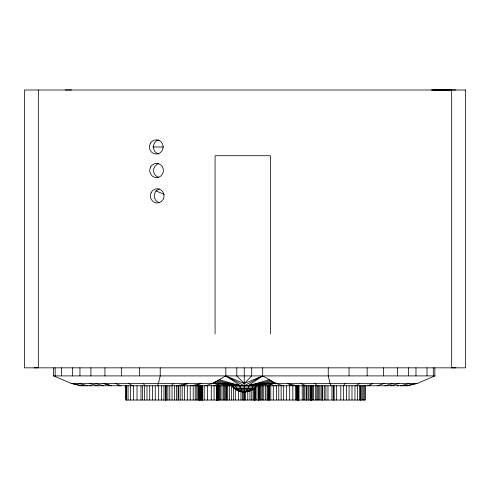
<?xml version="1.0" encoding="UTF-8"?>
<svg xmlns="http://www.w3.org/2000/svg" width="490" height="490" viewBox="0 0 490 490"><rect width="100%" height="100%" fill="white"/><g stroke="black" fill="none" stroke-linecap="round" stroke-linejoin="round"><path stroke-width="0.73" d="M157.37 385.777L158.368 383.523L160.224 375.904L160.224 367.837M262.664 367.837L262.664 375.904L247.928 385.777L274.976 383.523L275.239 383.051L273.757 383.076M253.183 385.942C249.073 394.818 236.603 392.839 231.592 385.942L256.889 385.942C253.226 390.505 247.101 392.784 241.35 391.761M343.319 385.777L345.279 383.523M255.835 385.936C251.26 393.017 239.181 394.566 235.298 385.942M171.243 385.777L173.54 383.523M355.942 385.777L359.764 383.523M283.036 385.777L276.078 383.523L262.664 375.904L244.241 383.523L225.817 375.904L212.403 383.523L205.439 385.777M225.817 367.837L225.817 375.904L244.241 385.777L262.664 375.904M53.612 367.837L53.612 375.904L71.387 383.523L80.611 385.777L407.87 385.777L417.094 383.523L434.863 375.904L434.863 367.837M195.663 385.777L201.176 383.523L191.406 385.777M367.396 385.777L372.915 383.523M181.784 385.777L188.025 383.523L176.369 385.777M158.834 139.956C151.673 141.175 151.655 152.751 158.846 153.872M377.178 385.777L384.142 383.523M213.101 385.777L219.722 383.933M384.84 385.777L392.931 383.523M369.264 385.777L370.654 385.403M385.41 385.777L386.861 385.403M390.322 385.777L399.087 383.523M397.304 385.777L398.688 385.428M400.489 385.777L409.548 383.523M404.82 385.777L406.228 385.428M406.418 385.777L415.612 383.523M232.64 385.936C235.316 389.709 239.72 391.835 244.241 392.018L247.125 391.761M239.432 385.936L242.078 390.989L244.241 392.018C247.107 391.577 248.154 388.301 249.03 385.942L247.83 385.336M254.622 387.327L255.823 387.051M267.889 379.977L269.371 379.713L247.928 385.777L275.239 383.051M254.316 385.777L262.236 384.399M251.364 385.777L261.219 384.38M255.241 386.616L256.38 386.469M269.543 380.859L271.043 380.669L247.928 385.777L255.37 384.913M258.346 384.564L259.835 384.393M271.209 381.735L272.722 381.618L247.928 385.777L274.4 382.574L272.875 382.623M432.737 89.989L455.89 89.989M34.11 367.837L38.336 367.788L38.336 89.989M71.534 89.976L65.176 89.976M233.595 388.037L254.88 388.037M235.941 389.734L252.534 389.734M238.557 390.989L249.918 390.989M436.633 89.995L451.664 89.989L451.664 367.837L455.89 367.837M152.819 146.982L163.525 146.982M53.612 375.904L434.863 375.904M71.387 383.523L218.381 383.523M270.064 383.523L417.094 383.523M234.324 388.564L254.151 388.564L253.465 388.46M243.12 391.761L245.306 391.761L245.288 400.024M270.554 383.511L274.976 383.523M431.427 89.989L451.664 90.252M225.817 375.904L240.553 385.777L213.456 383.523L213.242 383.051L214.767 383.07M215.606 382.623L214.075 382.574L240.553 385.777L219.11 379.713L220.586 379.977M217.272 381.735L215.753 381.618L240.553 385.777L213.242 383.051M233.105 384.913L240.553 385.777L217.431 380.669L218.938 380.859M227.262 384.38L237.111 385.777M226.239 384.399L234.165 385.777M225.474 384.423L231.899 385.777M72.863 383.523L82.057 385.777M82.253 385.428L83.661 385.777M78.927 383.523L87.986 385.777M89.793 385.428L91.171 385.777M89.388 383.523L98.153 385.777M101.614 385.403L103.065 385.777M267.509 385.403L268.924 385.777M117.821 385.403L119.211 385.777M267.295 385.403L268.667 385.777M268.753 383.933L275.374 385.777M103.206 383.523L111.297 385.777L104.339 383.523M95.544 383.523L103.641 385.777M300.45 383.523L306.691 385.777M115.56 383.523L121.079 385.777M155.789 190.775L164.211 194.371M242.887 385.336L244.241 385.942L244.241 392.018M128.717 383.523L132.533 385.777M314.941 383.523L317.238 385.777M143.203 383.523L145.156 385.777M331.111 385.777L330.107 383.523L328.251 375.904L328.251 367.837M433.319 367.837L433.319 375.904M427.004 367.837L427.004 375.904M415.973 367.837L415.973 375.904M408.531 367.837L408.531 375.904M397.549 367.837L397.549 375.904M383.541 367.837L383.541 375.904M367.126 367.837L367.126 375.904M365.62 385.777L365.583 400.024L125.814 400.024L125.814 385.777M364.689 385.777L364.689 400.024M363.274 385.777L363.274 400.024M362.141 385.777L362.141 400.024M360.609 385.777L360.609 400.024M359.446 385.777L359.446 400.024M357.51 385.777L357.51 400.024M354.968 385.777L354.968 400.024M351.985 385.777L351.985 400.024M349.039 367.837L349.039 375.904M349.076 385.777L349.076 400.024M346.608 385.777L346.608 400.024M343.49 385.777L343.49 400.024M340.807 385.777L340.807 400.024M336.691 385.777L336.691 400.024M334.186 385.777L334.186 400.024M333.384 385.777L333.384 400.024M333.28 385.777L333.28 400.024M331.938 385.777L331.938 400.024M327.975 385.777L327.975 400.024M325.887 385.777L325.887 400.024M324.325 385.777L324.325 400.024M322.708 385.777L322.714 400.024M322.536 385.777L322.536 400.024M321.765 385.777L321.765 400.024M320.025 385.777L320.025 400.024M318.88 385.777L318.88 400.024M317.839 385.777L317.839 400.024M316.791 385.777L316.791 400.024M315.309 385.777L315.309 400.024M313.643 385.777L313.643 400.024M312.057 385.777L312.057 400.024M311.836 385.777L311.836 400.024M311.781 385.777L311.763 400.024M311.628 385.777L311.628 400.024M311.315 385.777L311.315 400.024M310.997 385.777L310.997 400.024M310.795 385.777L310.776 400.024M310.691 385.777L310.697 400.024M309.95 385.777L309.95 400.024M308.467 385.777L308.467 400.024M306.918 385.777L306.856 400.024M306.746 385.777L306.746 400.024M306.158 385.777L306.158 400.024M304.688 385.777L304.688 400.024M303.573 385.777L303.573 400.024M302.214 385.777L302.214 400.024M299.023 385.777L299.023 400.024M298.349 385.777L298.306 400.024M298.239 385.777L298.239 400.024M298.116 385.777L298.116 400.024M297.259 385.777L297.259 400.024M297.216 385.777L297.216 400.024M297.081 400.024L297.081 385.777L287.299 383.523L292.818 385.777L292.867 400.024M296.493 385.777L296.493 400.024M295.519 385.777L295.519 400.024M289.676 385.777L289.676 400.024M286.564 385.777L286.564 400.024M283.679 385.777L283.679 400.024M281.138 385.777L281.138 400.024M278.779 385.777L278.779 400.024M276.446 385.777L276.446 400.024M273.273 385.777L273.273 400.024M270.792 385.777L270.792 400.024M270.431 333.941L270.431 155.728L215.073 155.728L215.073 333.941M269.298 385.777L269.298 400.024M269.12 385.777L269.12 400.024M269.016 385.777L269.016 400.024M268.489 385.777L268.489 400.024M267.944 385.777L267.944 400.024M267.05 385.777L267.05 400.024M265.488 385.777L265.488 400.024M263.749 385.777L263.749 400.024M262.34 385.777L262.34 400.024M261.188 385.777L261.188 400.024M260.239 385.777L260.239 400.024M259.357 385.777L259.357 400.024M258.806 385.777L258.806 400.024M258.689 385.777L258.689 400.024M258.579 385.777L258.579 400.024M258.255 385.777L258.255 400.024M256.901 385.777L256.901 400.024M255.609 386.524L255.609 400.024M255.082 387.278L255.082 400.024M254.782 388.025L254.782 400.024M254.708 388.025L254.678 400.024M254.188 388.025L254.188 400.024M253.189 388.778L253.189 400.024M251.78 389.526L251.78 400.024M251.689 367.837L251.689 375.904L244.241 383.523L236.793 375.904L236.793 367.837M249.955 391.026L249.955 400.024M247.762 391.026L247.762 400.024M244.706 391.773L244.706 400.024M244.363 391.773L244.363 400.024M244.241 367.837L244.241 385.777M243.316 391.773L243.316 400.024M242.575 391.773L242.575 400.024M240.964 391.026L240.964 400.024M238.507 391.026L238.507 400.024M235.316 388.778L235.316 400.024M233.503 388.025L233.503 400.024M231.574 385.777L231.574 400.024M229.467 385.777L229.467 400.024M227.728 385.777L227.728 400.024M226.766 385.777L226.766 400.024M226.601 385.777L226.601 400.024M225.529 385.777L225.529 400.024M224.641 385.777L224.641 400.024M223.52 385.777L223.52 400.024M221.982 385.777L221.982 400.024M220.561 385.777L220.561 400.024M219.3 385.777L219.3 400.024M218.81 385.777L218.81 400.024M218.185 385.777L218.185 400.024M217.633 385.777L217.633 400.024M217.389 385.777L217.315 400.024M217.199 385.777L217.199 400.024M217.039 385.777L217.039 400.024M216.88 385.777L216.88 400.024M216.758 385.777L216.745 400.024M216.635 385.777L216.635 400.024M214.087 385.777L214.087 400.024M211.264 385.777L211.264 400.024M207.442 385.777L207.442 400.024M204.183 385.777L204.183 400.024M202.401 385.777L202.401 400.024M202.364 385.777L202.364 400.024M202.211 385.777L202.211 400.024M201.856 385.777L201.856 400.024M201.421 385.777L201.421 400.024M200.937 385.777L200.937 400.024M200.441 385.777L200.441 400.024M199.994 385.777L199.994 400.024M199.632 385.777L199.632 400.024M199.387 385.777L199.387 400.024M199.289 385.777L199.289 400.024M198.689 385.777L198.689 400.024M197.923 385.777L197.923 400.024M196.784 385.777L196.784 400.024M195.228 385.777L195.228 400.024M193.207 385.777L193.207 400.024M190.212 385.777L190.212 400.024M187.315 385.777L187.315 400.024M184.601 385.777L184.601 400.024M182.182 385.777L182.182 400.024M180.173 385.777L180.173 400.024M178.685 385.777L178.685 400.024M178.084 385.777L178.084 400.024M176.48 385.777L176.48 400.024M174.36 385.777L174.36 400.024M172.039 385.777L172.039 400.024M169.785 385.777L169.785 400.024M167.862 385.777L167.862 400.024M166.557 385.777L166.557 400.024M165.681 385.777L165.681 400.024M165.602 385.777L165.602 400.024M165.351 385.777L165.351 400.024M163.948 385.777L163.948 400.024M161.657 385.777L161.657 400.024M158.686 385.777L158.686 400.024M155.25 385.777L155.25 400.024M152.519 385.777L152.519 400.024M149.713 385.777L149.713 400.024M147 385.777L147 400.024M144.526 385.777L144.526 400.024M142.468 385.777L142.468 400.024M140.967 385.777L140.967 400.024M139.436 367.837L139.436 375.904M137.022 385.777L137.022 400.024M133.476 385.777L133.476 400.024M130.444 385.777L130.444 400.024M128.055 385.777L128.055 400.024M126.463 385.777L126.463 400.024M126.016 385.777L126.016 400.024M121.355 367.837L121.355 375.904M104.94 367.837L104.94 375.904M90.926 367.837L90.926 375.904M79.95 367.837L79.95 375.904M72.502 367.837L72.502 375.904M61.477 367.837L61.477 375.904M55.156 367.837L55.156 375.904M158.662 177.362A7.123 6.854 90 0 1 158.662 163.599M159.311 202.738A7.123 6.854 90 0 1 159.311 188.975M465.5 89.989L24.5 89.989L24.5 367.837L465.5 367.837L465.5 89.989M360.83 400.024L360.83 385.777L360.812 400.024M150.583 142.988A7.123 6.854 90 0 0 155.832 154.056A7.123 6.854 90 0 0 162.429 143.797A7.123 6.854 90 0 0 150.583 142.988M150.614 166.918A7.123 6.854 90 0 0 156.549 177.607A7.123 6.854 90 0 0 162.484 166.918A7.123 6.854 90 0 0 150.614 166.918M151.263 192.294A7.123 6.854 90 0 0 157.198 202.976A7.123 6.854 90 0 0 163.133 192.294A7.123 6.854 90 0 0 151.263 192.294"/></g></svg>
